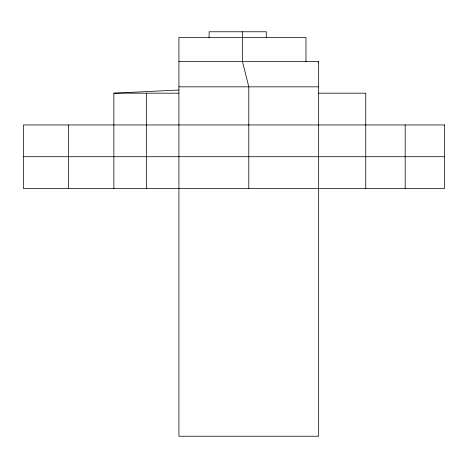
<?xml version="1.0" encoding="UTF-8"?>
<svg xmlns="http://www.w3.org/2000/svg" width="468" height="468" viewBox="0 0 468 468"><rect width="100%" height="100%" fill="white"/><g stroke="black" fill="none" stroke-linecap="round" stroke-linejoin="round"><path stroke-width="0.7" d="M318.41 62.788L318.667 61.448L178.916 61.448M113.864 188.481L113.864 93.191L178.916 90.014M178.916 86.837L318.667 86.837M113.864 93.191L178.916 93.191M318.667 93.191L365.754 93.191L365.754 188.481M23.4 156.716L444.6 156.716M242.442 61.448L248.795 86.837L248.795 188.481M405.177 124.956L405.177 188.481M318.667 61.448L318.667 436.229L178.916 436.229L178.916 37.399L305.967 37.399L305.967 61.717M266.274 37.797L266.274 31.771L209.102 31.771L209.102 37.797M242.442 31.771L242.442 61.337M146.39 93.191L146.39 188.481M68.632 124.956L68.632 188.481M444.6 124.956L23.4 124.956L23.4 188.481L444.6 188.481L444.6 124.956"/></g></svg>
